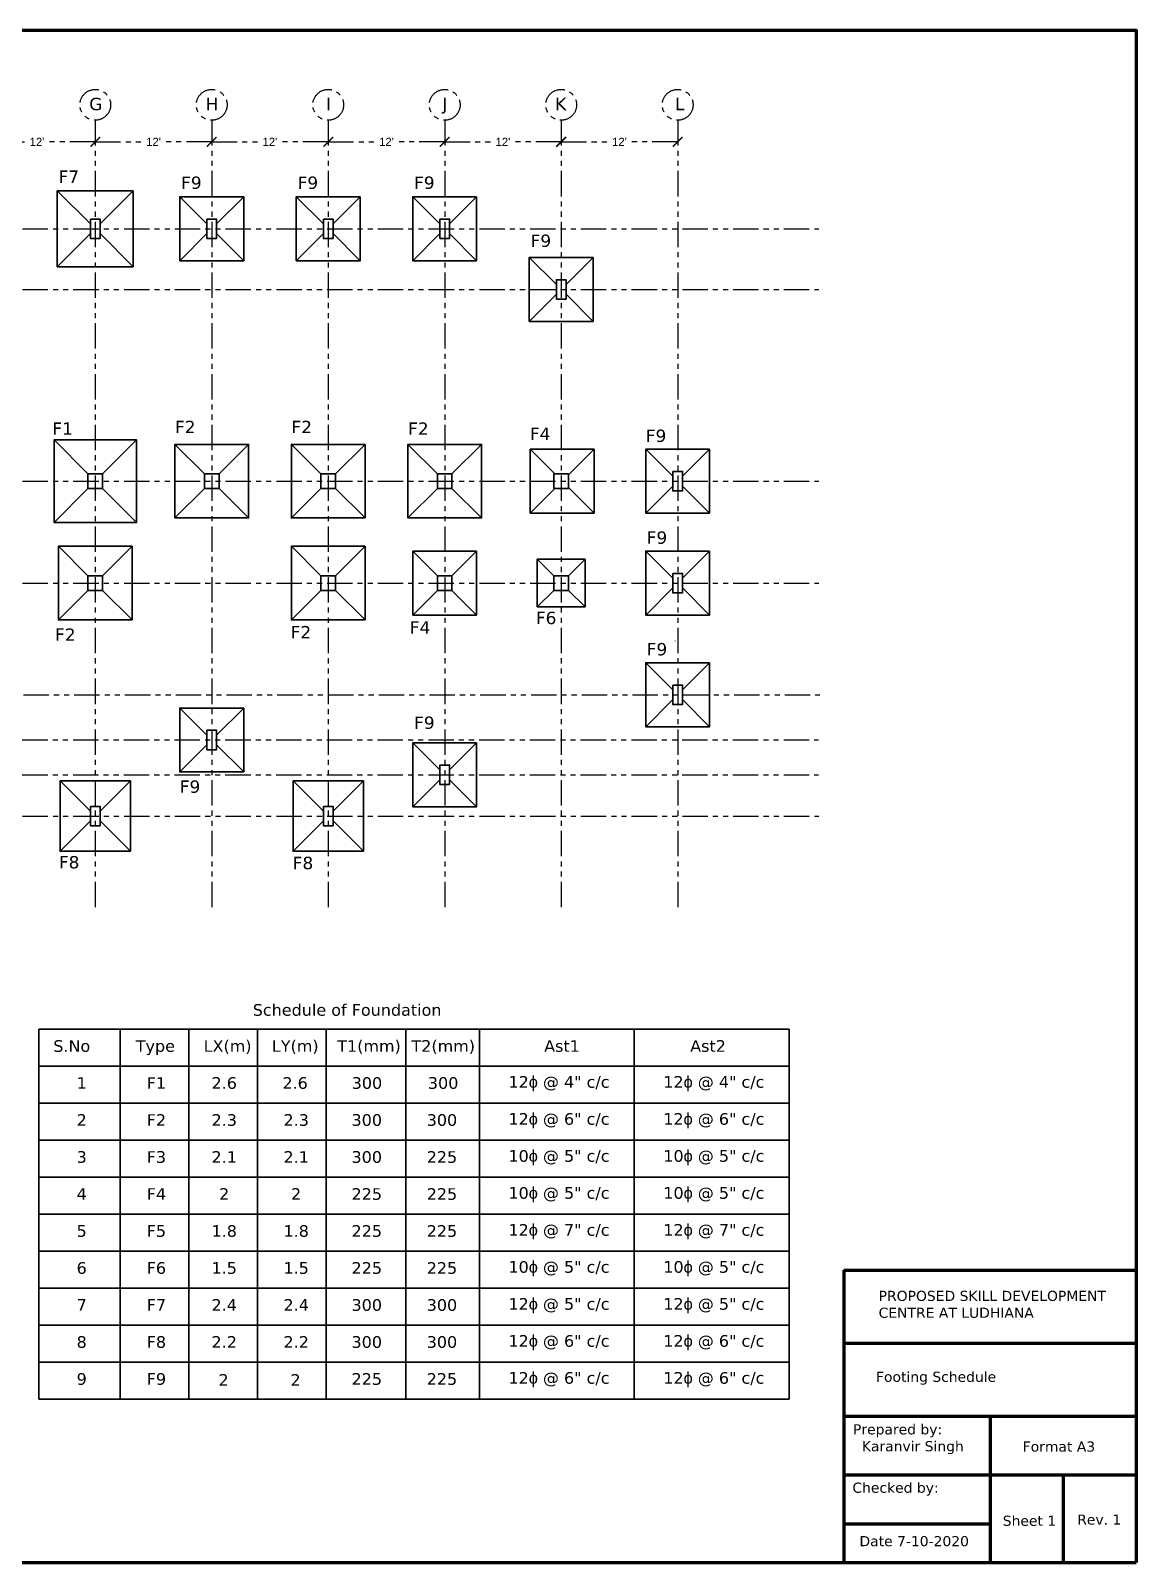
# Model space of a CAD drawing. Header units: feet. Extents: x 15113 to 123217, y -97269 to -8247.
# Drawn here: x 43164 to 44531, y -51254 to -49361 of the extents above; entities that cross this region are included whole.
import ezdxf

# ---------------------------------------------------------------- set-up
doc = ezdxf.new("R2010")
doc.units = ezdxf.units.FT
doc.header["$LTSCALE"] = 50.2
doc.header["$MEASUREMENT"] = 0
doc.header["$PDMODE"] = 3
doc.linetypes.add('PHANTOM2', pattern=[1.25, 0.625, -0.125, 0.125, -0.125, 0.125, -0.125])
doc.layers.get('0').update_dxf_attribs({"lineweight": 35})
for name, color, linetype, lineweight in [('drg seal', 250, 'Continuous', 120), ('Str Beam', 10, 'Continuous', 35), ('Str Column', 50, 'Continuous', 35), ('sTR fOOTING', 6, 'Continuous', 35)]:
    doc.layers.add(name, color=color, linetype=linetype, lineweight=lineweight)
doc.layers.add('drg seal txt', color=7, linetype='Continuous')
doc.layers.add('Str grid', color=7, linetype='Continuous', true_color=0x17d337)
doc.styles.get("Standard").update_dxf_attribs({"font": 'arial.ttf'})
doc.dimstyles.new('Copy of Standard', dxfattribs={"dimscale": 40, "dimtxt": 0.25, "dimasz": 0.3, "dimexe": 0.18, "dimexo": 5, "dimgap": 0.09, "dimtad": 0, "dimtih": 1, "dimtoh": 1, "dimdec": 0, "dimzin": 0, "dimdsep": 46, "dimlunit": 4, "dimtxsty": 'Standard', "dimcen": 0.2, "dimse1": 1, "dimse2": 1, "dimadec": 0, "dimazin": 0, "dimtfac": 1, "dimtdec": 0, "dimtofl": 0, "dimtmove": 0, "dimatfit": 3, "dimfxl": 1, "dimtolj": 1, "dimtzin": 0, "dimarcsym": 0})

# ---------------------------------------------------------------- blocks, each defined once
blk = doc.blocks.new('_ArchTick')
at = {"color": 0, "linetype": 'ByBlock', "const_width": 0.15}
blk.add_lwpolyline([(-0.5, -0.5), (0.5, 0.5)], dxfattribs=at)
blk = doc.blocks.new('*D661')
at = {"layer": 'Defpoints', "color": 0, "linetype": 'PHANTOM2', "transparency": 16777216}
for p in [(43100.1, -49498), (43244.1, -49498), (43244.1, -49498)]:
    blk.add_point(p, dxfattribs=at)
at = {"layer": 'Str grid', "color": 0, "linetype": 'PHANTOM2', "lineweight": -2, "transparency": 16777216}
for p, q in [((43100.1, -49498), (43160.5, -49498)), ((43244.1, -49498), (43183.7, -49498))]:
    blk.add_line(p, q, dxfattribs=at)
at = {"layer": 'Str grid', "color": 0, "linetype": 'PHANTOM2', "lineweight": -2, "transparency": 16777216, "xscale": 12, "yscale": 12, "zscale": 12, "rotation": 180}
blk.add_blockref('_ArchTick', (43100.1, -49498), dxfattribs=at)
at = {"layer": 'Str grid', "color": 0, "linetype": 'PHANTOM2', "lineweight": -2, "transparency": 16777216, "xscale": 12, "yscale": 12, "zscale": 12}
blk.add_blockref('_ArchTick', (43244.1, -49498), dxfattribs=at)
at = {"layer": 'Str grid', "color": 0, "linetype": 'PHANTOM2', "transparency": 16777216, "insert": (43172.1, -49498), "char_height": 10, "attachment_point": 5}
blk.add_mtext("\\A1;12'", dxfattribs=at)
blk = doc.blocks.new('*D662')
at = {"layer": 'Defpoints', "color": 0, "linetype": 'PHANTOM2', "transparency": 16777216}
for p in [(43244.1, -49498), (43388.1, -49498), (43388.1, -49498)]:
    blk.add_point(p, dxfattribs=at)
at = {"layer": 'Str grid', "color": 0, "linetype": 'PHANTOM2', "lineweight": -2, "transparency": 16777216}
for p, q in [((43244.1, -49498), (43304.5, -49498)), ((43388.1, -49498), (43327.7, -49498))]:
    blk.add_line(p, q, dxfattribs=at)
at = {"layer": 'Str grid', "color": 0, "linetype": 'PHANTOM2', "lineweight": -2, "transparency": 16777216, "xscale": 12, "yscale": 12, "zscale": 12, "rotation": 180}
blk.add_blockref('_ArchTick', (43244.1, -49498), dxfattribs=at)
at = {"layer": 'Str grid', "color": 0, "linetype": 'PHANTOM2', "lineweight": -2, "transparency": 16777216, "xscale": 12, "yscale": 12, "zscale": 12}
blk.add_blockref('_ArchTick', (43388.1, -49498), dxfattribs=at)
at = {"layer": 'Str grid', "color": 0, "linetype": 'PHANTOM2', "transparency": 16777216, "insert": (43316.1, -49498), "char_height": 10, "attachment_point": 5}
blk.add_mtext("\\A1;12'", dxfattribs=at)
blk = doc.blocks.new('*D663')
at = {"layer": 'Defpoints', "color": 0, "linetype": 'PHANTOM2', "transparency": 16777216}
for p in [(43388.1, -49498), (43532.1, -49498), (43532.1, -49498)]:
    blk.add_point(p, dxfattribs=at)
at = {"layer": 'Str grid', "color": 0, "linetype": 'PHANTOM2', "lineweight": -2, "transparency": 16777216}
for p, q in [((43388.1, -49498), (43448.5, -49498)), ((43532.1, -49498), (43471.7, -49498))]:
    blk.add_line(p, q, dxfattribs=at)
at = {"layer": 'Str grid', "color": 0, "linetype": 'PHANTOM2', "lineweight": -2, "transparency": 16777216, "xscale": 12, "yscale": 12, "zscale": 12, "rotation": 180}
blk.add_blockref('_ArchTick', (43388.1, -49498), dxfattribs=at)
at = {"layer": 'Str grid', "color": 0, "linetype": 'PHANTOM2', "lineweight": -2, "transparency": 16777216, "xscale": 12, "yscale": 12, "zscale": 12}
blk.add_blockref('_ArchTick', (43532.1, -49498), dxfattribs=at)
at = {"layer": 'Str grid', "color": 0, "linetype": 'PHANTOM2', "transparency": 16777216, "insert": (43460.1, -49498), "char_height": 10, "attachment_point": 5}
blk.add_mtext("\\A1;12'", dxfattribs=at)
blk = doc.blocks.new('*D664')
at = {"layer": 'Defpoints', "color": 0, "linetype": 'PHANTOM2', "transparency": 16777216}
for p in [(43532.1, -49498), (43676.1, -49498), (43676.1, -49498)]:
    blk.add_point(p, dxfattribs=at)
at = {"layer": 'Str grid', "color": 0, "linetype": 'PHANTOM2', "lineweight": -2, "transparency": 16777216}
for p, q in [((43532.1, -49498), (43592.5, -49498)), ((43676.1, -49498), (43615.7, -49498))]:
    blk.add_line(p, q, dxfattribs=at)
at = {"layer": 'Str grid', "color": 0, "linetype": 'PHANTOM2', "lineweight": -2, "transparency": 16777216, "xscale": 12, "yscale": 12, "zscale": 12, "rotation": 180}
blk.add_blockref('_ArchTick', (43532.1, -49498), dxfattribs=at)
at = {"layer": 'Str grid', "color": 0, "linetype": 'PHANTOM2', "lineweight": -2, "transparency": 16777216, "xscale": 12, "yscale": 12, "zscale": 12}
blk.add_blockref('_ArchTick', (43676.1, -49498), dxfattribs=at)
at = {"layer": 'Str grid', "color": 0, "linetype": 'PHANTOM2', "transparency": 16777216, "insert": (43604.1, -49498), "char_height": 10, "attachment_point": 5}
blk.add_mtext("\\A1;12'", dxfattribs=at)
blk = doc.blocks.new('*D665')
at = {"layer": 'Defpoints', "color": 0, "linetype": 'PHANTOM2', "transparency": 16777216}
for p in [(43676.1, -49498), (43820.1, -49498), (43820.1, -49498)]:
    blk.add_point(p, dxfattribs=at)
at = {"layer": 'Str grid', "color": 0, "linetype": 'PHANTOM2', "lineweight": -2, "transparency": 16777216}
for p, q in [((43676.1, -49498), (43736.5, -49498)), ((43820.1, -49498), (43759.7, -49498))]:
    blk.add_line(p, q, dxfattribs=at)
at = {"layer": 'Str grid', "color": 0, "linetype": 'PHANTOM2', "lineweight": -2, "transparency": 16777216, "xscale": 12, "yscale": 12, "zscale": 12, "rotation": 180}
blk.add_blockref('_ArchTick', (43676.1, -49498), dxfattribs=at)
at = {"layer": 'Str grid', "color": 0, "linetype": 'PHANTOM2', "lineweight": -2, "transparency": 16777216, "xscale": 12, "yscale": 12, "zscale": 12}
blk.add_blockref('_ArchTick', (43820.1, -49498), dxfattribs=at)
at = {"layer": 'Str grid', "color": 0, "linetype": 'PHANTOM2', "transparency": 16777216, "insert": (43748.1, -49498), "char_height": 10, "attachment_point": 5}
blk.add_mtext("\\A1;12'", dxfattribs=at)
blk = doc.blocks.new('*D666')
at = {"layer": 'Defpoints', "color": 0, "linetype": 'PHANTOM2', "transparency": 16777216}
for p in [(43820.1, -49498), (43964.1, -49498), (43964.1, -49498)]:
    blk.add_point(p, dxfattribs=at)
at = {"layer": 'Str grid', "color": 0, "linetype": 'PHANTOM2', "lineweight": -2, "transparency": 16777216}
for p, q in [((43820.1, -49498), (43880.5, -49498)), ((43964.1, -49498), (43903.7, -49498))]:
    blk.add_line(p, q, dxfattribs=at)
at = {"layer": 'Str grid', "color": 0, "linetype": 'PHANTOM2', "lineweight": -2, "transparency": 16777216, "xscale": 12, "yscale": 12, "zscale": 12, "rotation": 180}
blk.add_blockref('_ArchTick', (43820.1, -49498), dxfattribs=at)
at = {"layer": 'Str grid', "color": 0, "linetype": 'PHANTOM2', "lineweight": -2, "transparency": 16777216, "xscale": 12, "yscale": 12, "zscale": 12}
blk.add_blockref('_ArchTick', (43964.1, -49498), dxfattribs=at)
at = {"layer": 'Str grid', "color": 0, "linetype": 'PHANTOM2', "transparency": 16777216, "insert": (43892.1, -49498), "char_height": 10, "attachment_point": 5}
blk.add_mtext("\\A1;12'", dxfattribs=at)

msp = doc.modelspace()

# ---------------------------------------------------------------- linework, layer by layer
at = {"layer": 'drg seal', "lineweight": 70}
for p, q in [((44169.7048, -50892.79888), (44530.81804, -50892.79888)), ((44170.04565, -51253.91212), (44170.04565, -50892.79888)), ((44169.7048, -50983.07719), (44530.81804, -50983.07719)), ((44169.7048, -51073.3555), (44530.81804, -51073.3555)), ((44350.26142, -51073.3555), (44350.26142, -51253.91212)), ((44170.04565, -51145.57815), (44530.81804, -51145.57815)), ((44440.53973, -51145.57815), (44440.53973, -51253.91212)), ((44170.96, -51206.39831), (44351.51661, -51206.39831))]:
    msp.add_line(p, q, dxfattribs=at)
msp.add_lwpolyline([(44531.15889, -51253.91212), (44531.15889, -49360.57086), (42027.70599, -49360.57086), (42027.70599, -51253.91212), (44530.81804, -51253.91212)], dxfattribs=at)
at = {"layer": 'Str Beam', "color": 3, "linetype": 'Continuous'}
msp.add_line((43529.10055, -50319.47463), (43538.10055, -50319.47463), dxfattribs=at)
at = {"layer": 'Str Column', "color": 2, "linetype": 'Continuous'}
for points in [[(43238.10055, -49593.47463), (43250.10055, -49593.47463), (43250.10055, -49617.47463), (43238.10055, -49617.47463)], [(43382.10055, -49593.47463), (43394.10055, -49593.47463), (43394.10055, -49617.47463), (43382.10055, -49617.47463)], [(43526.10055, -49593.47463), (43538.10055, -49593.47463), (43538.10055, -49617.47463), (43526.10055, -49617.47463)], [(43670.10055, -49593.47424), (43682.10055, -49593.47424), (43682.10055, -49617.47424), (43670.10055, -49617.47424)], [(43958.10055, -49905.47463), (43970.10055, -49905.47463), (43970.10055, -49929.47463), (43958.10055, -49929.47463)], [(43958.10055, -50031.47463), (43970.10055, -50031.47463), (43970.10055, -50055.47463), (43958.10055, -50055.47463)], [(43958.10055, -50169.47463), (43970.10055, -50169.47463), (43970.10055, -50193.47463), (43958.10055, -50193.47463)], [(43238.10055, -50319.47463), (43250.10055, -50319.47463), (43250.10055, -50343.47463), (43238.10055, -50343.47463)], [(43526.10055, -50319.47463), (43538.10055, -50319.47463), (43538.10055, -50343.47463), (43526.10055, -50343.47463)]]:
    msp.add_lwpolyline(points, close=True, dxfattribs=at)
at = {"layer": 'Str Column', "linetype": 'Continuous'}
for points in [[(43826.10055, -49692.47463), (43826.10055, -49668.47463), (43814.10055, -49668.47463), (43814.10055, -49692.47424)], [(43394.10055, -50249.40154), (43394.10055, -50225.40154), (43382.10055, -50225.40154), (43382.10055, -50249.40114)], [(43682.10055, -50292.47463), (43682.10055, -50268.47463), (43670.10055, -50268.47463), (43670.10055, -50292.47424)]]:
    msp.add_lwpolyline(points, close=True, dxfattribs=at)
at = {"layer": 'Str Column', "color": 2}
for points in [[(43253.10055, -49908.47463), (43253.10055, -49926.47463), (43235.10055, -49926.47463), (43235.10055, -49908.47463)], [(43397.10055, -49908.47463), (43397.10055, -49926.47463), (43379.10055, -49926.47463), (43379.10055, -49908.47463)], [(43541.10055, -49908.47463), (43541.10055, -49926.47463), (43523.10055, -49926.47463), (43523.10055, -49908.47463)], [(43685.10055, -49908.47463), (43685.10055, -49926.47463), (43667.10055, -49926.47463), (43667.10055, -49908.47463)], [(43829.10055, -49908.47463), (43829.10055, -49926.47463), (43811.10055, -49926.47463), (43811.10055, -49908.47463)], [(43253.10055, -50034.47463), (43253.10055, -50052.47463), (43235.10055, -50052.47463), (43235.10055, -50034.47463)], [(43541.10055, -50034.47463), (43541.10055, -50052.47463), (43523.10055, -50052.47463), (43523.10055, -50034.47463)], [(43685.10055, -50034.47463), (43685.10055, -50052.47463), (43667.10055, -50052.47463), (43667.10055, -50034.47463)], [(43829.10055, -50034.47463), (43829.10055, -50052.47463), (43811.10055, -50052.47463), (43811.10055, -50034.47463)]]:
    msp.add_lwpolyline(points, close=True, dxfattribs=at)
at = {"layer": 'sTR fOOTING', "linetype": 'Continuous'}
for p, q in [((43197.10055, -49558.47463), (43291.10055, -49558.47463)), ((43197.10055, -49652.47463), (43197.10055, -49558.47463)), ((43197.10055, -49558.47463), (43238.10055, -49599.47463)), ((43250.10055, -49599.47463), (43291.10055, -49558.47463)), ((43291.10055, -49558.47463), (43291.10055, -49652.47463)), ((43348.60055, -49565.97463), (43382.10055, -49599.47463)), ((43394.10055, -49599.47463), (43427.60055, -49565.97463)), ((43492.60055, -49565.97424), (43526.10055, -49599.47424)), ((43538.10055, -49599.47424), (43571.60055, -49565.97424)), ((43636.60055, -49565.97424), (43670.10055, -49599.47424)), ((43682.10055, -49599.47424), (43715.60055, -49565.97424)), ((43197.10055, -49652.47463), (43238.10055, -49611.47463)), ((43250.10055, -49611.47463), (43291.10055, -49652.47463)), ((43348.60055, -49644.97463), (43382.10055, -49611.47463)), ((43394.10055, -49611.47463), (43427.60055, -49644.97463)), ((43492.60055, -49644.97424), (43526.10055, -49611.47424)), ((43538.10055, -49611.47424), (43571.60055, -49644.97424)), ((43636.60055, -49644.97424), (43670.10055, -49611.47424)), ((43682.10055, -49611.47424), (43715.60055, -49644.97424)), ((43814.10055, -49674.47463), (43780.60055, -49640.97463)), ((43826.10055, -49674.47463), (43859.60055, -49640.97463)), ((43291.10055, -49652.47463), (43197.10055, -49652.47463)), ((43780.60055, -49719.97463), (43814.10055, -49686.47463)), ((43859.60055, -49719.97463), (43826.10055, -49686.47463)), ((43193.10055, -49866.47463), (43295.10055, -49866.47463)), ((43342.60055, -49871.97463), (43433.60055, -49871.97463)), ((43486.60055, -49871.97463), (43577.60055, -49871.97463)), ((43630.60055, -49871.97463), (43721.60055, -49871.97463)), ((43781.80545, -49877.97463), (43860.80545, -49877.97463)), ((43781.80545, -49956.97463), (43781.80545, -49877.97463)), ((43781.80545, -49877.97463), (43812.30545, -49908.47463)), ((43829.10055, -49909.67953), (43860.80545, -49877.97463)), ((43860.80545, -49877.97463), (43860.80545, -49956.97463)), ((43924.60055, -49877.97463), (43958.10055, -49911.47463)), ((43970.10055, -49911.47463), (44003.60055, -49877.97463)), ((43781.80545, -49956.97463), (43812.30545, -49926.47463)), ((43829.10055, -49925.26973), (43860.80545, -49956.97463)), ((43924.60055, -49956.97463), (43958.10055, -49923.47463)), ((43970.10055, -49923.47463), (44003.60055, -49956.97463)), ((43860.80545, -49956.97463), (43781.80545, -49956.97463)), ((43198.60055, -49997.97463), (43289.60055, -49997.97463)), ((43486.60055, -49997.97463), (43577.60055, -49997.97463)), ((43636.60055, -50003.97463), (43715.60055, -50003.97463)), ((43636.60055, -50082.97463), (43636.60055, -50003.97463)), ((43636.60055, -50003.97463), (43667.10055, -50034.47463)), ((43685.10055, -50034.47463), (43715.60055, -50003.97463)), ((43715.60055, -50003.97463), (43715.60055, -50082.97463)), ((43790.60055, -50013.97463), (43849.60055, -50013.97463)), ((43790.60055, -50072.97463), (43790.60055, -50013.97463)), ((43790.60055, -50013.97463), (43811.10055, -50034.47463)), ((43829.10055, -50034.47463), (43849.60055, -50013.97463)), ((43849.60055, -50013.97463), (43849.60055, -50072.97463)), ((43924.60055, -50003.97463), (43958.10055, -50037.47463)), ((43970.10055, -50037.47463), (44003.60055, -50003.97463)), ((43636.60055, -50082.97463), (43667.10055, -50052.47463)), ((43685.10055, -50052.47463), (43715.60055, -50082.97463)), ((43790.60055, -50072.97463), (43811.10055, -50052.47463)), ((43829.10055, -50052.47463), (43849.60055, -50072.97463)), ((43924.60055, -50082.97463), (43958.10055, -50049.47463)), ((43970.10055, -50049.47463), (44003.60055, -50082.97463)), ((43849.60055, -50072.97463), (43790.60055, -50072.97463)), ((43715.60055, -50082.97463), (43636.60055, -50082.97463)), ((43924.60055, -50141.97463), (43958.10055, -50175.47463)), ((43970.10055, -50175.47463), (44003.60055, -50141.97463)), ((43924.60055, -50220.97463), (43958.10055, -50187.47463)), ((43970.10055, -50187.47463), (44003.60055, -50220.97463)), ((43348.60055, -50197.90154), (43382.10055, -50231.40154)), ((43394.10055, -50231.40154), (43427.60055, -50197.90154)), ((43348.60055, -50276.90154), (43382.10055, -50243.40154)), ((43394.10055, -50243.40154), (43427.60055, -50276.90154)), ((43636.60094, -50240.97463), (43670.10055, -50274.47424)), ((43682.10055, -50274.47502), (43715.60094, -50240.97463)), ((43636.60094, -50319.97463), (43670.10055, -50286.47502)), ((43682.10055, -50286.47424), (43715.60094, -50319.97463)), ((43200.60055, -50287.97463), (43287.60055, -50287.97463)), ((43488.60055, -50287.97463), (43575.60055, -50287.97463)), ((43174.30384, -50594.94452), (44101.89011, -50594.94452)), ((43174.30384, -51052.26808), (43174.30384, -50594.94452)), ((43274.7641, -51052.26808), (43274.7641, -50594.94452)), ((43359.73857, -51052.26808), (43359.73857, -50594.94452)), ((43444.71304, -51052.26808), (43444.71304, -50594.94452)), ((43529.68751, -51052.26808), (43529.68751, -50594.94452)), ((43628.21193, -51052.26808), (43628.21193, -50594.94452)), ((43718.99394, -51052.26808), (43718.99394, -50594.94452)), ((43910.44203, -50594.94452), (43910.44203, -51052.26808)), ((44101.89011, -51052.26808), (44101.89011, -50594.94452)), ((43174.30384, -50640.67687), (44101.89011, -50640.67687)), ((43174.30384, -50686.40923), (44101.89011, -50686.40923)), ((43174.30384, -50732.14158), (44101.89011, -50732.14158)), ((43174.30384, -50777.87394), (44101.89011, -50777.87394)), ((43174.30384, -50823.6063), (44101.89011, -50823.6063)), ((43174.30384, -50869.33865), (44101.89011, -50869.33865)), ((43174.30384, -50915.07101), (44101.89011, -50915.07101)), ((43174.30384, -50960.80337), (44101.89011, -50960.80337)), ((43174.30384, -51006.53572), (44101.89011, -51006.53572)), ((43174.30384, -51052.26808), (44101.89011, -51052.26808))]:
    msp.add_line(p, q, dxfattribs=at)
for points in [[(43427.60055, -49565.97463), (43427.60055, -49644.97463), (43348.60055, -49644.97463), (43348.60055, -49565.97463)], [(43571.60055, -49565.97424), (43571.60055, -49644.97424), (43492.60055, -49644.97424), (43492.60055, -49565.97424)], [(43715.60055, -49565.97424), (43715.60055, -49644.97424), (43636.60055, -49644.97424), (43636.60055, -49565.97424)], [(43859.60055, -49640.97463), (43859.60055, -49719.97463), (43780.60055, -49719.97463), (43780.60055, -49640.97463)], [(44003.60055, -49877.97463), (44003.60055, -49956.97463), (43924.60055, -49956.97463), (43924.60055, -49877.97463)], [(44003.60055, -50003.97463), (44003.60055, -50082.97463), (43924.60055, -50082.97463), (43924.60055, -50003.97463)], [(44003.60055, -50141.97463), (44003.60055, -50220.97463), (43924.60055, -50220.97463), (43924.60055, -50141.97463)], [(43427.60055, -50197.90154), (43427.60055, -50276.90154), (43348.60055, -50276.90154), (43348.60055, -50197.90154)], [(43715.60094, -50240.97463), (43715.60094, -50319.97463), (43636.60094, -50319.97463), (43636.60094, -50240.97463)]]:
    msp.add_lwpolyline(points, close=True, dxfattribs=at)
for points in [[(43235.10055, -49908.47463), (43193.10055, -49866.47463), (43193.10055, -49968.47463), (43235.10055, -49926.47463)], [(43253.10055, -49908.47463), (43295.10055, -49866.47463), (43295.10055, -49968.47463)], [(43379.10055, -49926.47463), (43342.60055, -49962.97463), (43342.60055, -49871.97463), (43379.10055, -49908.47463)], [(43433.60055, -49962.97463), (43433.60055, -49871.97463), (43397.10055, -49908.47463)], [(43523.10055, -49926.47463), (43486.60055, -49962.97463), (43486.60055, -49871.97463), (43523.10055, -49908.47463)], [(43577.60055, -49962.97463), (43577.60055, -49871.97463), (43541.10055, -49908.47463)], [(43667.10055, -49926.47463), (43630.60055, -49962.97463), (43630.60055, -49871.97463), (43667.10055, -49908.47463)], [(43721.60055, -49962.97463), (43721.60055, -49871.97463), (43685.10055, -49908.47463)], [(43193.10055, -49968.47463), (43295.10055, -49968.47463), (43253.10055, -49926.47463)], [(43397.10055, -49926.47463), (43433.60055, -49962.97463), (43342.60055, -49962.97463)], [(43541.10055, -49926.47463), (43577.60055, -49962.97463), (43486.60055, -49962.97463)], [(43685.10055, -49926.47463), (43721.60055, -49962.97463), (43630.60055, -49962.97463)], [(43235.10055, -50052.47463), (43198.60055, -50088.97463), (43198.60055, -49997.97463), (43235.10055, -50034.47463)], [(43289.60055, -50088.97463), (43289.60055, -49997.97463), (43253.10055, -50034.47463)], [(43523.10055, -50052.47463), (43486.60055, -50088.97463), (43486.60055, -49997.97463), (43523.10055, -50034.47463)], [(43577.60055, -50088.97463), (43577.60055, -49997.97463), (43541.10055, -50034.47463)], [(43253.10055, -50052.47463), (43289.60055, -50088.97463), (43198.60055, -50088.97463)], [(43541.10055, -50052.47463), (43577.60055, -50088.97463), (43486.60055, -50088.97463)], [(43238.10055, -50337.47463), (43200.60055, -50374.97463), (43200.60055, -50287.97463), (43238.10055, -50325.47463)], [(43287.60055, -50374.97463), (43287.60055, -50287.97463), (43250.10055, -50325.47463)], [(43526.10055, -50337.47463), (43488.60055, -50374.97463), (43488.60055, -50287.97463), (43526.10055, -50325.47463)], [(43575.60055, -50374.97463), (43575.60055, -50287.97463), (43538.10055, -50325.47463)], [(43250.10055, -50337.47463), (43287.60055, -50374.97463), (43200.60055, -50374.97463)], [(43538.10055, -50337.47463), (43575.60055, -50374.97463), (43488.60055, -50374.97463)]]:
    msp.add_lwpolyline(points, dxfattribs=at)
at = {"layer": 'Str grid', "color": 0, "linetype": 'PHANTOM2'}
for p, q in [((43244.10055, -49471.30467), (43244.10055, -50447.05602)), ((43388.10055, -49471.30467), (43388.10055, -50447.05602)), ((43532.10055, -49471.30467), (43532.10055, -50447.05602)), ((43676.10055, -49471.30428), (43676.10055, -50447.05563)), ((43820.10055, -49471.30428), (43820.10055, -50447.05563)), ((43964.10055, -49471.30428), (43964.10055, -50447.05563)), ((42212.96785, -49605.47483), (44138.60829, -49605.47483)), ((42212.96785, -49680.47463), (44138.60829, -49680.47463)), ((42212.96162, -49917.47463), (44138.60206, -49917.47463)), ((42212.96162, -50043.47463), (44138.60206, -50043.47463)), ((42214.10079, -50181.47463), (44139.74123, -50181.47463)), ((42212.64644, -50237.40134), (44138.28688, -50237.40134)), ((42212.64644, -50280.40134), (44138.28688, -50280.40134)), ((42212.96785, -50331.47463), (44138.60829, -50331.47463))]:
    msp.add_line(p, q, dxfattribs=at)
for centre in [(43244.10055, -49452.27708), (43388.10055, -49452.27708), (43532.10055, -49452.27708), (43676.10055, -49452.27669), (43820.10055, -49452.27669), (43964.10055, -49452.27669)]:
    msp.add_circle(centre, 19.02759, dxfattribs=at)

# ---------------------------------------------------------------- texts
at = {"layer": 'drg seal txt', "attachment_point": 1}
for s, insert, char_height, width in [('{\\fVerdana|b0|i0|c0|p34;G}', (43236.61687, -49443.61854), 15.2852164, 2687.8083334), ('{\\fVerdana|b0|i0|c0|p34;H}', (43380.61687, -49443.61854), 15.2852164, 2687.8083334), ('{\\fVerdana|b0|i0|c0|p34;I}', (43529.34853, -49443.61854), 15.2852164, 2687.8083334), ('{\\fVerdana|b0|i0|c0|p34;J}', (43673.34853, -49443.61815), 15.2852164, 2687.8083334), ('{\\fVerdana|b0|i0|c0|p34;K}', (43812.61687, -49443.61815), 15.2852164, 2687.8083334), ('{\\fVerdana|b0|i0|c0|p34;L}', (43960.67154, -49443.61815), 15.2852164, 2687.8083334), ('{\\fVerdana|b0|i0|c0|p34;F7}', (43198.74482, -49533.42099), 15.2852164, 2687.8083334), ('{\\fVerdana|b0|i0|c0|p34;F9}', (43350.24482, -49540.92099), 15.2852164, 2687.8083334), ('{\\fVerdana|b0|i0|c0|p34;F9}', (43494.24482, -49540.9206), 15.2852164, 2687.8083334), ('{\\fVerdana|b0|i0|c0|p34;F9}', (43638.24482, -49540.9206), 15.2852164, 2687.8083334), ('{\\fVerdana|b0|i0|c0|p34;F9}', (43782.25714, -49612.63473), 15.2852164, 2687.8083334), ('{\\fVerdana|b0|i0|c0|p34;F1}', (43190.95359, -49844.86399), 15.2852164, 2687.8083334), ('{\\fVerdana|b0|i0|c0|p34;F2}', (43342.60445, -49842.82921), 15.2852164, 2687.8083334), ('{\\fVerdana|b0|i0|c0|p34;F2}', (43486.60445, -49842.82921), 15.2852164, 2687.8083334), ('{\\fVerdana|b0|i0|c0|p34;F2}', (43630.83863, -49844.88955), 15.2852164, 2687.8083334), ('{\\fVerdana|b0|i0|c0|p34;F4}', (43781.40064, -49851.28707), 15.2852164, 2687.8083334), ('{\\fVerdana|b0|i0|c0|p34;F9}', (43924.68103, -49853.71776), 15.2852164, 2687.8083334), ('{\\fVerdana|b0|i0|c0|p34;F9}', (43925.78142, -49979.54317), 15.2852164, 2687.8083334), ('{\\fVerdana|b0|i0|c0|p34;F6}', (43788.77233, -50078.87119), 15.2852164, 2687.8083334), ('{\\fVerdana|b0|i0|c0|p34;F2}', (43485.59276, -50096.51078), 15.2852164, 2687.8083334), ('{\\fVerdana|b0|i0|c0|p34;F4}', (43632.86794, -50090.7513), 15.2852164, 2687.8083334), ('{\\fVerdana|b0|i0|c0|p34;F2}', (43194.34445, -50099.47005), 15.2852164, 2687.8083334), ('{\\fPunjabi|b0|i0|c0|p2;°}', (43959.9979, -50114.17868), 4.1152506, 2605.1065385), ('{\\fVerdana|b0|i0|c0|p34;F9}', (43925.78142, -50117.54317), 15.2852164, 2687.8083334), ('{\\fVerdana|b0|i0|c0|p34;F9}', (43638.29696, -50208.40259), 15.2852164, 2687.8083334), ('{\\fVerdana|b0|i0|c0|p34;F9}', (43348.54391, -50287.38221), 15.2852164, 2687.8083334), ('{\\fVerdana|b0|i0|c0|p34;F8}', (43199.12907, -50380.84764), 15.2852164, 2687.8083334), ('{\\fVerdana|b0|i0|c0|p34;F8}', (43488.17598, -50381.80984), 15.2852164, 2687.8083334), ('{\\fVerdana|b0|i0|c0|p34;PROPOSED SKILL DEVELOPMENT\\PCENTRE AT LUDHIANA}', (44212.53201, -50918.25451), 12.5185922, 2201.315025), ('{\\fVerdana|b0|i0|c0|p34;Footing Schedule }', (44209.30533, -51018.25115), 12.5185922, 212.0584784), ('{\\fVerdana|b0|i0|c0|p34;Prepared by:\\P  Karanvir Singh}', (44180.84076, -51083.20112), 12.5185922, 2201.315025), ('{\\fVerdana|b0|i0|c0|p34;Format A3}', (44390.65044, -51104.51203), 12.5185922, 2201.315025), ('{\\fVerdana|b0|i0|c0|p34;Checked by:}', (44180.09634, -51155.3352), 12.5185922, 2201.315025), ('{\\fVerdana|b0|i0|c0|p34;Sheet 1}', (44365.98368, -51196.18956), 12.5185922, 2201.315025), ('{\\fVerdana|b0|i0|c0|p34;Rev. 1}', (44458.04317, -51194.76167), 12.5185922, 2201.315025), ('{\\fVerdana|b0|i0|c0|p34;Date 7-10-2020}', (44188.81791, -51221.41706), 12.5185922, 2201.315025)]:
    msp.add_mtext(s, dxfattribs=dict(at, insert=insert, char_height=char_height, width=width))
at = {"layer": 'drg seal txt', "lineweight": 53, "char_height": 14.4, "attachment_point": 1}
for s, insert in [('{\\fVerdana|b0|i0|c0|p34;Schedule of Foundation}', (43438.79483, -50563.85292)), ('{\\fVerdana|b0|i0|c0|p34;S.No}', (43192.21713, -50608.44574)), ('{\\fVerdana|b0|i0|c0|p34;Type}', (43294.17888, -50608.44574)), ('{\\fVerdana|b0|i0|c0|p34;LX(m)}', (43378.11245, -50608.44574)), ('{\\fVerdana|b0|i0|c0|p34;LY(m)}', (43462.48435, -50608.44574)), ('{\\fVerdana|b0|i0|c0|p34;T1(mm)}', (43543.28881, -50608.44574)), ('{\\fVerdana|b0|i0|c0|p34;T2(mm)}', (43635.03009, -50608.44574)), ('{\\fVerdana|b0|i0|c0|p34;Ast1}', (43799.04484, -50608.44574)), ('{\\fVerdana|b0|i0|c0|p34;Ast2}', (43979.56104, -50608.44574)), ('{\\fVerdana|b0|i0|c0|p34;1}', (43221.05548, -50654.1781)), ('{\\fVerdana|b0|i0|c0|p34;F1}', (43307.72932, -50654.1781)), ('{\\fVerdana|b0|i0|c0|p34;2.6}', (43387.83325, -50654.1781)), ('{\\fVerdana|b0|i0|c0|p34;2.6}', (43475.44508, -50654.1781)), ('{\\fVerdana|b0|i0|c0|p34;300}', (43561.12206, -50654.1781)), ('{\\fVerdana|b0|i0|c0|p34;300}', (43655.31568, -50654.1781)), ('{\\fVerdana|b0|i0|c0|p34;12}ϕ{\\fVerdana|b0|i0|c0|p34; @ 4" c/c}', (43754.87077, -50652.85476)), ('{\\fVerdana|b0|i0|c0|p34;12}ϕ{\\fVerdana|b0|i0|c0|p34; @ 4" c/c}', (43946.31885, -50652.85476)), ('{\\fVerdana|b0|i0|c0|p34;2}', (43221.05548, -50699.91045)), ('{\\fVerdana|b0|i0|c0|p34;F2}', (43307.72932, -50699.91045)), ('{\\fVerdana|b0|i0|c0|p34;2.3}', (43387.83325, -50699.91045)), ('{\\fVerdana|b0|i0|c0|p34;2.3}', (43476.78875, -50699.91045)), ('{\\fVerdana|b0|i0|c0|p34;300}', (43560.91032, -50699.91045)), ('{\\fVerdana|b0|i0|c0|p34;300}', (43653.84487, -50699.91045)), ('{\\fVerdana|b0|i0|c0|p34;12}ϕ{\\fVerdana|b0|i0|c0|p34; @ 6" c/c}', (43754.87077, -50698.58711)), ('{\\fVerdana|b0|i0|c0|p34;12}ϕ{\\fVerdana|b0|i0|c0|p34; @ 6" c/c}', (43946.31885, -50698.58711)), ('{\\fVerdana|b0|i0|c0|p34;3}', (43221.05548, -50745.64281)), ('{\\fVerdana|b0|i0|c0|p34;F3}', (43307.72932, -50745.64281)), ('{\\fVerdana|b0|i0|c0|p34;2.1}', (43387.83325, -50745.64281)), ('{\\fVerdana|b0|i0|c0|p34;2.1}', (43476.78875, -50745.64281)), ('{\\fVerdana|b0|i0|c0|p34;300}', (43560.91032, -50745.64281)), ('{\\fVerdana|b0|i0|c0|p34;225}', (43653.84487, -50745.64281)), ('{\\fVerdana|b0|i0|c0|p34;10}ϕ{\\fVerdana|b0|i0|c0|p34; @ 5" c/c}', (43754.87077, -50744.31947)), ('{\\fVerdana|b0|i0|c0|p34;10}ϕ{\\fVerdana|b0|i0|c0|p34; @ 5" c/c}', (43946.31885, -50744.31947)), ('{\\fVerdana|b0|i0|c0|p34;4}', (43221.05548, -50791.37516)), ('{\\fVerdana|b0|i0|c0|p34;F4}', (43307.72932, -50791.37516)), ('{\\fVerdana|b0|i0|c0|p34;2}', (43397.12265, -50791.37516)), ('{\\fVerdana|b0|i0|c0|p34;2}', (43486.07815, -50791.37516)), ('{\\fVerdana|b0|i0|c0|p34;225}', (43560.91032, -50791.37516)), ('{\\fVerdana|b0|i0|c0|p34;225}', (43653.84487, -50791.37516)), ('{\\fVerdana|b0|i0|c0|p34;10}ϕ{\\fVerdana|b0|i0|c0|p34; @ 5" c/c}', (43754.87077, -50790.05183)), ('{\\fVerdana|b0|i0|c0|p34;10}ϕ{\\fVerdana|b0|i0|c0|p34; @ 5" c/c}', (43946.31885, -50790.05183)), ('{\\fVerdana|b0|i0|c0|p34;12}ϕ{\\fVerdana|b0|i0|c0|p34; @ 7" c/c}', (43754.87077, -50835.78418)), ('{\\fVerdana|b0|i0|c0|p34;12}ϕ{\\fVerdana|b0|i0|c0|p34; @ 7" c/c}', (43946.31885, -50835.78418)), ('{\\fVerdana|b0|i0|c0|p34;5}', (43221.05548, -50837.10752)), ('{\\fVerdana|b0|i0|c0|p34;F5}', (43307.72932, -50837.10752)), ('{\\fVerdana|b0|i0|c0|p34;1.8}', (43387.83325, -50837.10752)), ('{\\fVerdana|b0|i0|c0|p34;1.8}', (43476.78875, -50837.10752)), ('{\\fVerdana|b0|i0|c0|p34;225}', (43560.91032, -50837.10752)), ('{\\fVerdana|b0|i0|c0|p34;225}', (43653.84487, -50837.10752)), ('{\\fVerdana|b0|i0|c0|p34;6}', (43221.05548, -50882.83988)), ('{\\fVerdana|b0|i0|c0|p34;F6}', (43307.72932, -50882.83988)), ('{\\fVerdana|b0|i0|c0|p34;1.5}', (43387.83325, -50882.83988)), ('{\\fVerdana|b0|i0|c0|p34;1.5}', (43476.78875, -50882.83988)), ('{\\fVerdana|b0|i0|c0|p34;225}', (43560.91032, -50882.83988)), ('{\\fVerdana|b0|i0|c0|p34;225}', (43653.84487, -50882.83988)), ('{\\fVerdana|b0|i0|c0|p34;10}ϕ{\\fVerdana|b0|i0|c0|p34; @ 5" c/c}', (43754.87077, -50881.51654)), ('{\\fVerdana|b0|i0|c0|p34;10}ϕ{\\fVerdana|b0|i0|c0|p34; @ 5" c/c}', (43946.31885, -50881.51654)), ('{\\fVerdana|b0|i0|c0|p34;7}', (43221.05548, -50928.57223)), ('{\\fVerdana|b0|i0|c0|p34;F7}', (43307.72932, -50928.57223)), ('{\\fVerdana|b0|i0|c0|p34;2.4}', (43387.83325, -50928.57223)), ('{\\fVerdana|b0|i0|c0|p34;2.4}', (43476.78875, -50928.57223)), ('{\\fVerdana|b0|i0|c0|p34;300}', (43560.91032, -50928.57223)), ('{\\fVerdana|b0|i0|c0|p34;300}', (43653.84487, -50928.57223)), ('{\\fVerdana|b0|i0|c0|p34;12}ϕ{\\fVerdana|b0|i0|c0|p34; @ 5" c/c}', (43754.87077, -50927.2489)), ('{\\fVerdana|b0|i0|c0|p34;12}ϕ{\\fVerdana|b0|i0|c0|p34; @ 5" c/c}', (43946.31885, -50927.2489)), ('{\\fVerdana|b0|i0|c0|p34;8}', (43221.05548, -50974.30459)), ('{\\fVerdana|b0|i0|c0|p34;F8}', (43307.72932, -50974.30459)), ('{\\fVerdana|b0|i0|c0|p34;2.2}', (43387.83325, -50974.30459)), ('{\\fVerdana|b0|i0|c0|p34;2.2}', (43476.78875, -50974.30459)), ('{\\fVerdana|b0|i0|c0|p34;300}', (43560.91032, -50974.30459)), ('{\\fVerdana|b0|i0|c0|p34;300}', (43653.84487, -50974.30459)), ('{\\fVerdana|b0|i0|c0|p34;12}ϕ{\\fVerdana|b0|i0|c0|p34; @ 6" c/c}', (43754.87077, -50972.98125)), ('{\\fVerdana|b0|i0|c0|p34;12}ϕ{\\fVerdana|b0|i0|c0|p34; @ 6" c/c}', (43946.31885, -50972.98125)), ('{\\fVerdana|b0|i0|c0|p34;9}', (43221.05548, -51020.03695)), ('{\\fVerdana|b0|i0|c0|p34;F9}', (43307.72932, -51020.03695)), ('{\\fVerdana|b0|i0|c0|p34;2}', (43396.42402, -51021.23839)), ('{\\fVerdana|b0|i0|c0|p34;2}', (43485.37952, -51021.23839)), ('{\\fVerdana|b0|i0|c0|p34;225}', (43560.91032, -51020.03695)), ('{\\fVerdana|b0|i0|c0|p34;225}', (43653.84487, -51020.03695)), ('{\\fVerdana|b0|i0|c0|p34;12}ϕ{\\fVerdana|b0|i0|c0|p34; @ 6" c/c}', (43754.87077, -51018.71361)), ('{\\fVerdana|b0|i0|c0|p34;12}ϕ{\\fVerdana|b0|i0|c0|p34; @ 6" c/c}', (43946.31885, -51018.71361))]:
    msp.add_mtext(s, dxfattribs=dict(at, insert=insert))

# ---------------------------------------------------------------- dimensions: what is measured, and where the dimension line sits
at = {"layer": 'Str grid', "color": 0, "linetype": 'PHANTOM2'}
for base, p1, p2, picture, middle in [((43244.10055, -49498.01718), (43100.10055, -49498.01718), (43244.10055, -49498.01718), '*D661', (43172.10055, -49498.01718)), ((43388.10055, -49498.01718), (43244.10055, -49498.01718), (43388.10055, -49498.01718), '*D662', (43316.10055, -49498.01718)), ((43532.10055, -49498.01718), (43388.10055, -49498.01718), (43532.10055, -49498.01718), '*D663', (43460.10055, -49498.01718)), ((43676.10055, -49498.01718), (43532.10055, -49498.01718), (43676.10055, -49498.01718), '*D664', (43604.10055, -49498.01718)), ((43820.10055, -49498.01718), (43676.10055, -49498.01718), (43820.10055, -49498.01718), '*D665', (43748.10055, -49498.01718)), ((43964.10055, -49498.01718), (43820.10055, -49498.01718), (43964.10055, -49498.01718), '*D666', (43892.10055, -49498.01718))]:
    dim = msp.add_linear_dim(base=base, p1=p1, p2=p2, dimstyle='Copy of Standard', override={"dimblk": 'ArchTick'}, dxfattribs=at)
    dim.commit()
    dim.dimension.update_dxf_attribs({"geometry": picture, "text_midpoint": middle})

doc.saveas('drawing.dxf')
